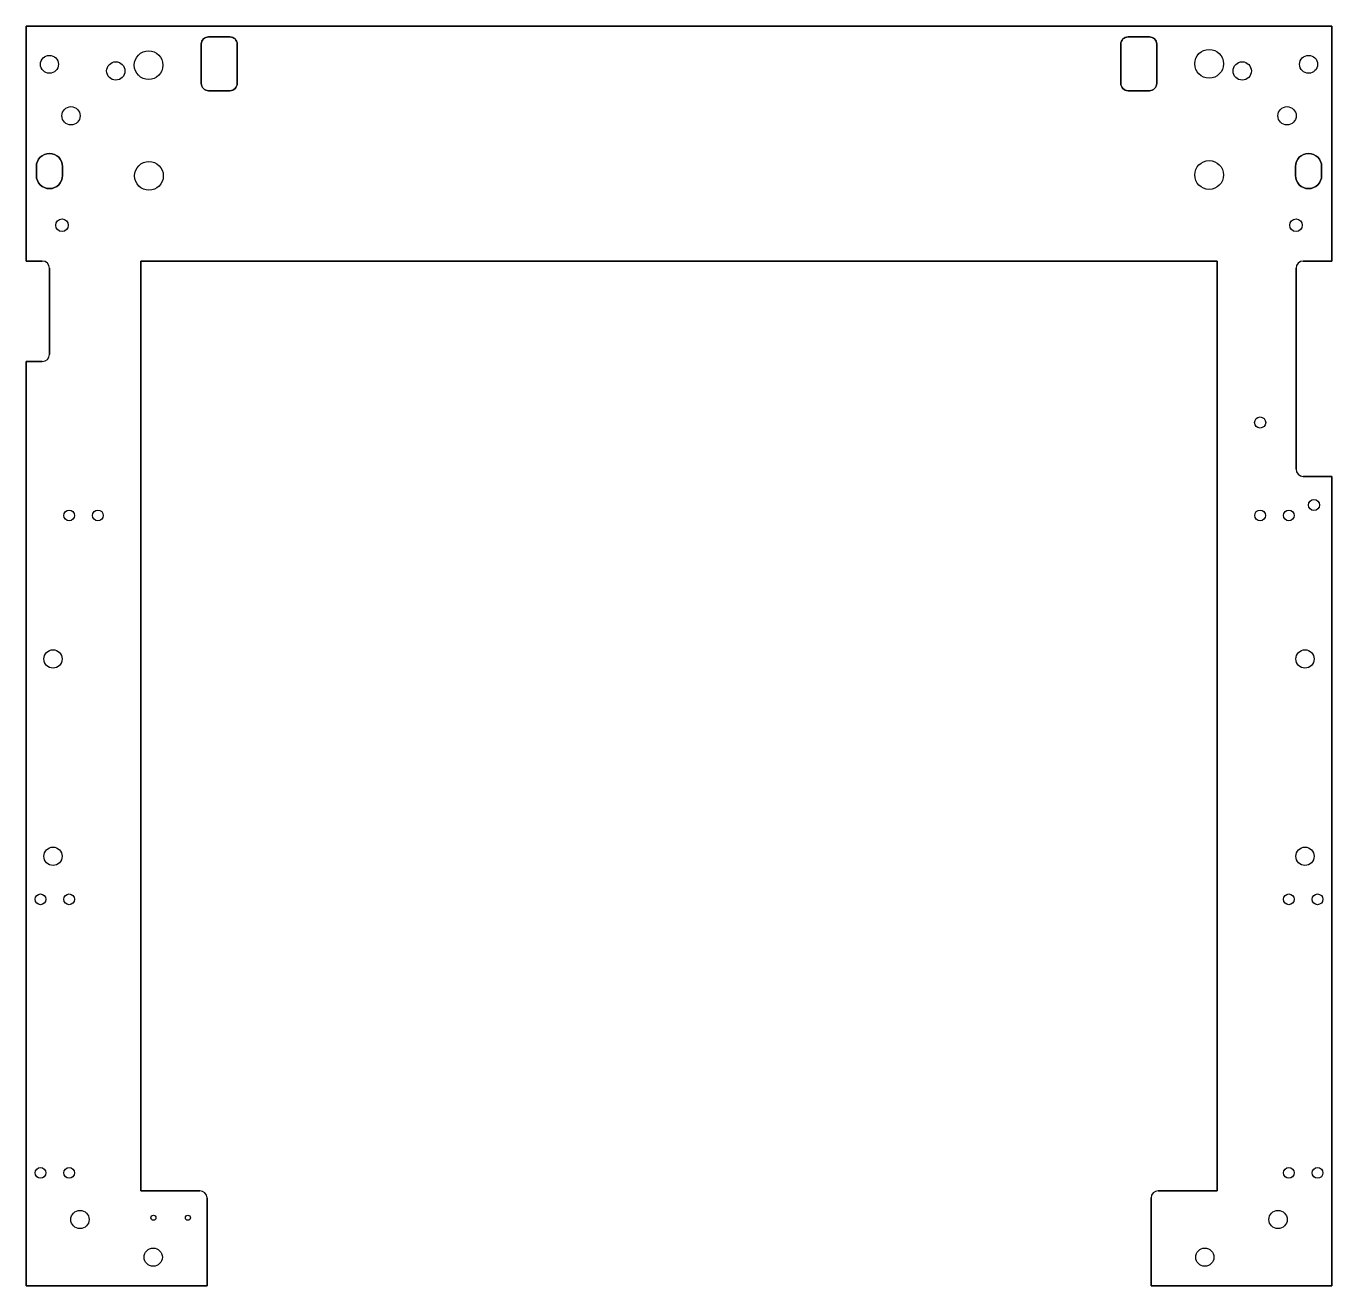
# Model space of a CAD drawing. Header units: millimetres. Extents: x -182 to 182, y -177 to 174.
import ezdxf

# ---------------------------------------------------------------- set-up
doc = ezdxf.new("R2010")
doc.units = ezdxf.units.MM
doc.layers.get('0').update_dxf_attribs({"linetype": 'CONTINUOUS'})

msp = doc.modelspace()

# ---------------------------------------------------------------- linework, layer by layer
for p, q in [((182, 174.15), (-181.99, 174.15)), ((-181.99, 174.15), (-181.99, 108.65)), ((-181.99, 108.65), (-181.99, 174.15)), ((-181.99, 174.15), (182, 174.15)), ((-181.99, 174.15), (-181.99, 108.65)), ((182, 174.15), (-181.99, 174.15)), ((182, 174.15), (182, 108.65)), ((182, 174.15), (182, 108.65)), ((182, 108.65), (182, 174.15)), ((-177.49, 108.65), (-181.99, 108.65)), ((-181.99, 108.65), (-177.49, 108.65)), ((-181.99, 108.65), (-177.49, 108.65)), ((-175.49, 106.65), (-175.49, 82.65)), ((-175.49, 82.65), (-175.49, 106.65)), ((-175.49, 106.65), (-175.49, 82.65)), ((150, 108.65), (-149.99, 108.65)), ((-149.99, 108.65), (150, 108.65)), ((-149.99, -150.5), (-149.99, 108.65)), ((-149.99, 108.65), (-149.99, -150.5)), ((-149.99, -150.5), (-149.99, 108.65)), ((-149.99, 108.65), (150, 108.65)), ((150, 108.65), (150, -150.5)), ((150, -150.5), (150, 108.65)), ((150, 108.65), (150, -150.5)), ((172, 50.65), (172, 106.65)), ((172, 106.65), (172, 50.65)), ((172, 106.65), (172, 50.65)), ((182, 108.65), (174, 108.65)), ((182, 108.65), (174, 108.65)), ((174, 108.65), (182, 108.65)), ((-177.49, 80.65), (-181.99, 80.65)), ((-181.99, 80.65), (-181.99, -177)), ((-181.99, -177), (-181.99, 80.65)), ((-181.99, 80.65), (-177.49, 80.65)), ((-181.99, 80.65), (-181.99, -177)), ((-177.49, 80.65), (-181.99, 80.65)), ((182, 48.65), (174, 48.65)), ((174, 48.65), (182, 48.65)), ((174, 48.65), (182, 48.65)), ((182, -177), (182, 48.65)), ((182, 48.65), (182, -177)), ((182, -177), (182, 48.65)), ((-133.57, -150.5), (-149.99, -150.5)), ((-149.99, -150.5), (-133.57, -150.5)), ((-133.57, -150.5), (-149.99, -150.5)), ((-131.57, -177), (-131.57, -152.5)), ((-131.57, -152.5), (-131.57, -177)), ((-131.57, -177), (-131.57, -152.5)), ((131.58, -152.5), (131.58, -177)), ((131.58, -177), (131.58, -152.5)), ((131.58, -152.5), (131.58, -177)), ((150, -150.5), (133.58, -150.5)), ((133.58, -150.5), (150, -150.5)), ((150, -150.5), (133.58, -150.5)), ((-181.99, -177), (-131.57, -177)), ((-131.57, -177), (-181.99, -177)), ((-181.99, -177), (-131.57, -177)), ((131.58, -177), (182, -177)), ((182, -177), (131.58, -177)), ((131.58, -177), (182, -177))]:
    msp.add_line(p, q)
for points in [[(-133.16, 169.15), (-133.16, 158.15, 0.414214), (-131.16, 156.15), (-125.16, 156.15, 0.414214), (-123.16, 158.15), (-123.16, 169.15, 0.414214), (-125.16, 171.15), (-131.16, 171.15, 0.414214)], [(-133.16, 158.15), (-133.16, 169.15, -0.414214), (-131.16, 171.15), (-125.16, 171.15, -0.414214), (-123.16, 169.15), (-123.16, 158.15, -0.414214), (-125.16, 156.15), (-131.16, 156.15, -0.414214)], [(-131.16, 156.15), (-125.16, 156.15, 0.414214), (-123.16, 158.15), (-123.16, 169.15, 0.414214), (-125.16, 171.15), (-131.16, 171.15, 0.414214), (-133.16, 169.15), (-133.16, 158.15, 0.414214)], [(123.17, 169.15), (123.17, 158.15, 0.414214), (125.17, 156.15), (131.17, 156.15, 0.414214), (133.17, 158.15), (133.17, 169.15, 0.414214), (131.17, 171.15), (125.17, 171.15, 0.414214)], [(123.17, 158.15), (123.17, 169.15, -0.414214), (125.17, 171.15), (131.17, 171.15, -0.414214), (133.17, 169.15), (133.17, 158.15, -0.414214), (131.17, 156.15), (125.17, 156.15, -0.414214)], [(125.17, 156.15), (131.17, 156.15, 0.414214), (133.17, 158.15), (133.17, 169.15, 0.414214), (131.17, 171.15), (125.17, 171.15, 0.414214), (123.17, 169.15), (123.17, 158.15, 0.414214)], [(-179.14, 135, -1), (-171.84, 135), (-171.84, 132.5, -1), (-179.14, 132.5)], [(-179.14, 135, -1), (-171.84, 135), (-171.84, 132.5, -1), (-179.14, 132.5)], [(-179.14, 135), (-179.14, 132.5, 1), (-171.84, 132.5), (-171.84, 135, 1)], [(179.15, 132.5, -1), (171.85, 132.5), (171.85, 135, -1), (179.15, 135)], [(179.15, 132.5, -1), (171.85, 132.5), (171.85, 135, -1), (179.15, 135)], [(179.15, 132.5), (179.15, 135, 1), (171.85, 135), (171.85, 132.5, 1)]]:
    msp.add_lwpolyline(points, format="xyb", close=True)
for centre, radius in [((147.78, 163.65), 4), ((147.78, 163.65), 4), ((147.78, 163.65), 4), ((-175.49, 163.5), 2.5), ((-175.49, 163.5), 2.5), ((-175.49, 163.5), 2.5), ((-156.99, 161.65), 2.55), ((-156.99, 161.65), 2.55), ((-156.99, 161.65), 2.55), ((-147.85, 163.27), 4), ((-147.85, 163.27), 4), ((-147.85, 163.27), 4), ((157, 161.65), 2.55), ((157, 161.65), 2.55), ((157, 161.65), 2.55), ((175.5, 163.5), 2.5), ((175.5, 163.5), 2.5), ((175.5, 163.5), 2.5), ((-169.49, 149.15), 2.55), ((-169.49, 149.15), 2.55), ((-169.49, 149.15), 2.55), ((169.5, 149.15), 2.55), ((169.5, 149.15), 2.55), ((169.5, 149.15), 2.55), ((-147.75, 132.41), 4), ((-147.75, 132.41), 4), ((-147.75, 132.41), 4), ((147.78, 132.65), 4), ((147.78, 132.65), 4), ((147.78, 132.65), 4), ((-171.99, 118.65), 1.75), ((-171.99, 118.65), 1.75), ((-171.99, 118.65), 1.75), ((172, 118.65), 1.75), ((172, 118.65), 1.75), ((172, 118.65), 1.75), ((162, 63.65), 1.55), ((162, 63.65), 1.55), ((162, 63.65), 1.55), ((177, 40.65), 1.55), ((177, 40.65), 1.55), ((177, 40.65), 1.55), ((-169.99, 37.75), 1.5), ((-169.99, 37.75), 1.5), ((-169.99, 37.75), 1.5), ((-161.99, 37.75), 1.5), ((-161.99, 37.75), 1.5), ((-161.99, 37.75), 1.5), ((162, 37.75), 1.5), ((162, 37.75), 1.5), ((162, 37.75), 1.5), ((170, 37.75), 1.5), ((170, 37.75), 1.5), ((170, 37.75), 1.5), ((-174.49, -2.25), 2.55), ((-174.49, -2.25), 2.55), ((-174.49, -2.25), 2.55), ((174.5, -2.25), 2.55), ((174.5, -2.25), 2.55), ((174.5, -2.25), 2.55), ((-174.49, -57.25), 2.55), ((-174.49, -57.25), 2.55), ((-174.49, -57.25), 2.55), ((174.5, -57.25), 2.55), ((174.5, -57.25), 2.55), ((174.5, -57.25), 2.55), ((-177.99, -69.25), 1.5), ((-177.99, -69.25), 1.5), ((-177.99, -69.25), 1.5), ((-169.99, -69.25), 1.5), ((-169.99, -69.25), 1.5), ((-169.99, -69.25), 1.5), ((170, -69.25), 1.5), ((170, -69.25), 1.5), ((170, -69.25), 1.5), ((178, -69.25), 1.5), ((178, -69.25), 1.5), ((178, -69.25), 1.5), ((-177.99, -145.5), 1.5), ((-177.99, -145.5), 1.5), ((-177.99, -145.5), 1.5), ((-169.99, -145.5), 1.5), ((-169.99, -145.5), 1.5), ((-169.99, -145.5), 1.5), ((170, -145.5), 1.5), ((170, -145.5), 1.5), ((170, -145.5), 1.5), ((178, -145.5), 1.5), ((178, -145.5), 1.5), ((178, -145.5), 1.5), ((-166.99, -158.5), 2.55), ((-166.99, -158.5), 2.55), ((-166.99, -158.5), 2.55), ((167, -158.5), 2.55), ((167, -158.5), 2.55), ((167, -158.5), 2.55), ((-146.52, -158), 0.7), ((-146.52, -158), 0.7), ((-146.52, -158), 0.7), ((-136.88, -158), 0.7), ((-136.88, -158), 0.7), ((-136.88, -158), 0.7), ((-146.57, -169), 2.55), ((-146.57, -169), 2.55), ((-146.57, -169), 2.55), ((146.58, -169), 2.55), ((146.58, -169), 2.55), ((146.58, -169), 2.55)]:
    msp.add_circle(centre, radius)
for centre, start, end in [((-177.49, 106.65), 0, 90), ((-177.49, 106.65), 0, 90), ((-177.49, 106.65), 0, 90), ((174, 106.65), 90, 180), ((174, 106.65), 90, 180), ((174, 106.65), 90, 180), ((-177.49, 82.65), -90, 0), ((-177.49, 82.65), -90, 0), ((-177.49, 82.65), -90, 0), ((174, 50.65), 180, 270), ((174, 50.65), 180, 270), ((174, 50.65), 180, 270), ((-133.57, -152.5), 0, 90), ((-133.57, -152.5), 0, 90), ((-133.57, -152.5), 0, 90), ((133.58, -152.5), 90, 180), ((133.58, -152.5), 90, 180), ((133.58, -152.5), 90, 180)]:
    msp.add_arc(centre, 2, start, end)

doc.saveas('drawing.dxf')
